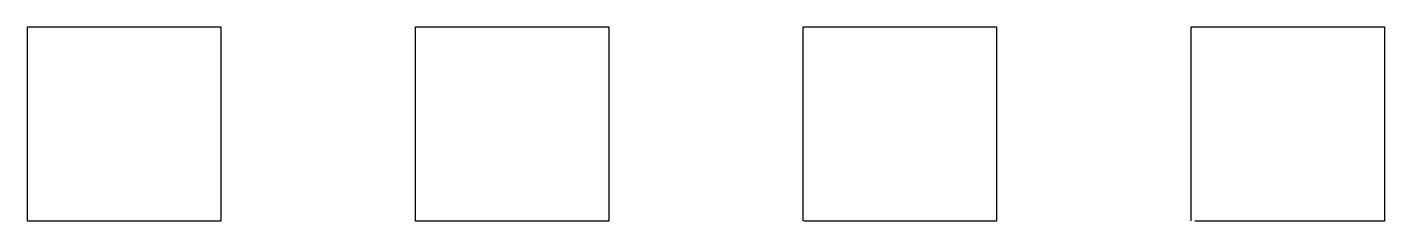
# Model space of a CAD drawing. Header units: inches. Extents: x 0 to 7, y 0 to 1.
import ezdxf

# ---------------------------------------------------------------- set-up
doc = ezdxf.new("R2010")
doc.units = ezdxf.units.IN

msp = doc.modelspace()

# ---------------------------------------------------------------- linework, layer by layer
at = {"color": 1}
for p, q in [((1, 1), (0, 1)), ((0, 1), (0, 0)), ((1, 0), (1, 1)), ((3, 1), (2, 1)), ((2, 1), (2, 0)), ((3, 0), (3, 1)), ((5, 1), (4, 1)), ((4, 1), (4, 0)), ((5, 0), (5, 1)), ((7, 1), (6, 1)), ((6, 1), (6, 0)), ((7, 0), (7, 1)), ((0.0001, 0), (1, 0)), ((2.0009, 0), (3, 0)), ((4.005, 0), (5, 0)), ((6.02, 0), (7, 0))]:
    msp.add_line(p, q, dxfattribs=at)

doc.saveas('drawing.dxf')
